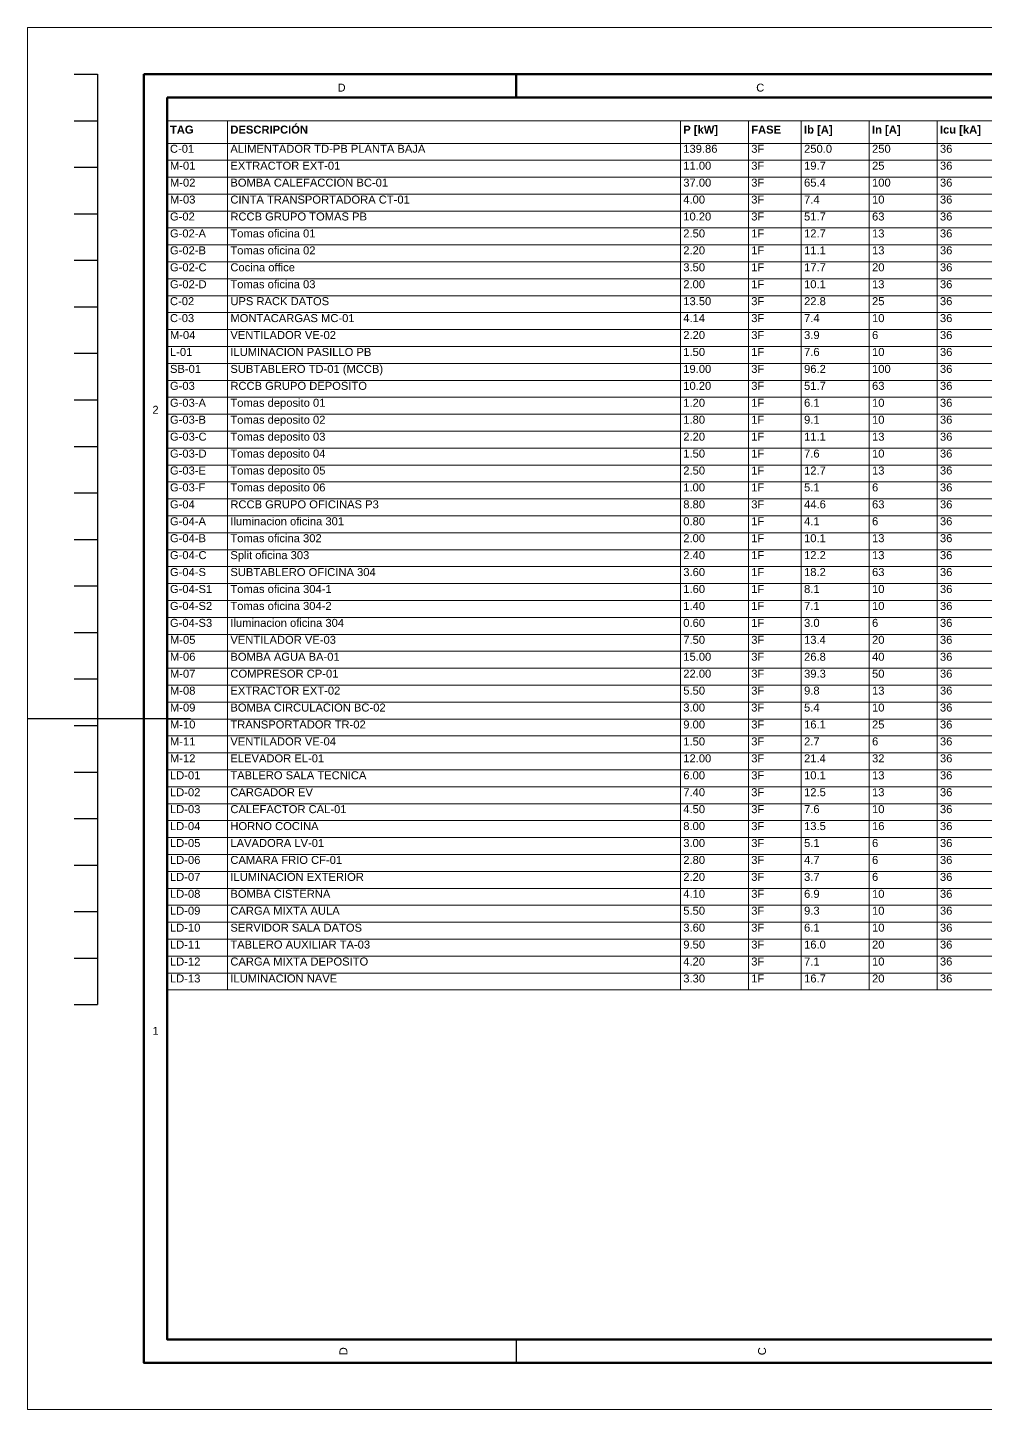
# Model space of a CAD drawing. Header units: millimetres. Extents: x 0 to 420, y 0 to 297.
# Drawn here: x 0 to 205.9, y 0 to 297 of the extents above; entities that cross this region are included whole.
import ezdxf
from ezdxf.enums import TextEntityAlignment as Align

# ---------------------------------------------------------------- set-up
doc = ezdxf.new("R2010")
doc.units = ezdxf.units.MM
for name, color, linetype in [('291-A-LAMINA', 8, 'Continuous'), ('291-E-DIAGRAMA', 5, 'Continuous'), ('291-E-TEXTOS', 7, 'Continuous')]:
    doc.layers.add(name, color=color, linetype=linetype)
doc.styles.add('ARIAL', font='arial.ttf')
doc.styles.add('ARIAL_BOLD', font='arialbd.ttf')

msp = doc.modelspace()

# ---------------------------------------------------------------- linework, layer by layer
at = {"layer": '291-A-LAMINA'}
for p, q in [((10, 287), (15, 287)), ((15, 287), (15, 87)), ((10, 277), (15, 277)), ((30, 276.99), (30, 90.15)), ((10, 267), (15, 267)), ((10, 257), (15, 257)), ((10, 247), (15, 247)), ((10, 237), (15, 237)), ((10, 227), (15, 227)), ((10, 217), (15, 217)), ((10, 207), (15, 207)), ((10, 197), (15, 197)), ((10, 187), (15, 187)), ((10, 177), (15, 177)), ((10, 167), (15, 167)), ((10, 157), (15, 157)), ((0, 148.5), (35, 148.5)), ((25, 148.5), (30, 148.5)), ((10, 147), (15, 147)), ((10, 137), (15, 137)), ((10, 127), (15, 127)), ((10, 117), (15, 117)), ((10, 107), (15, 107)), ((10, 97), (15, 97)), ((10, 87), (15, 87)), ((105, 15), (105, 10))]:
    msp.add_line(p, q, dxfattribs=at)
at = {"layer": '291-E-DIAGRAMA', "color": 7, "lineweight": 50}
msp.add_line((105, 287), (105, 282), dxfattribs=at)
at = {"layer": '291-E-DIAGRAMA', "color": 7, "lineweight": 15}
for p, q in [((30, 276.99), (400.02, 276.99)), ((42.98, 276.99), (42.98, 90.15)), ((140.36, 276.99), (140.36, 90.15)), ((154.96, 276.99), (154.96, 90.15)), ((166.33, 276.99), (166.33, 90.15)), ((180.93, 276.99), (180.93, 90.15)), ((195.53, 276.99), (195.53, 90.15)), ((30, 272.13), (400.02, 272.13)), ((30, 268.5), (400.02, 268.5)), ((30, 264.86), (400.02, 264.86)), ((30, 261.22), (400.02, 261.22)), ((30, 257.58), (400.02, 257.58)), ((30, 253.94), (400.02, 253.94)), ((30, 250.3), (400.02, 250.3)), ((30, 246.66), (400.02, 246.66)), ((30, 243.02), (400.02, 243.02)), ((30, 239.38), (400.02, 239.38)), ((30, 235.74), (400.02, 235.74)), ((30, 232.1), (400.02, 232.1)), ((30, 228.46), (400.02, 228.46)), ((30, 224.82), (400.02, 224.82)), ((30, 221.18), (400.02, 221.18)), ((30, 217.54), (400.02, 217.54)), ((30, 213.9), (400.02, 213.9)), ((30, 210.26), (400.02, 210.26)), ((30, 206.62), (400.02, 206.62)), ((30, 202.98), (400.02, 202.98)), ((30, 199.34), (400.02, 199.34)), ((30, 195.7), (400.02, 195.7)), ((30, 192.06), (400.02, 192.06)), ((30, 188.42), (400.02, 188.42)), ((30, 184.78), (400.02, 184.78)), ((30, 181.14), (400.02, 181.14)), ((30, 177.51), (400.02, 177.51)), ((30, 173.87), (400.02, 173.87)), ((30, 170.23), (400.02, 170.23)), ((30, 166.59), (400.02, 166.59)), ((30, 162.95), (400.02, 162.95)), ((30, 159.31), (400.02, 159.31)), ((30, 155.67), (400.02, 155.67)), ((30, 152.03), (400.02, 152.03)), ((30, 148.39), (400.02, 148.39)), ((30, 144.75), (400.02, 144.75)), ((30, 141.11), (400.02, 141.11)), ((30, 137.47), (400.02, 137.47)), ((30, 133.83), (400.02, 133.83)), ((30, 130.19), (400.02, 130.19)), ((30, 126.55), (400.02, 126.55)), ((30, 122.91), (400.02, 122.91)), ((30, 119.27), (400.02, 119.27)), ((30, 115.63), (400.02, 115.63)), ((30, 111.99), (400.02, 111.99)), ((30, 108.35), (400.02, 108.35)), ((30, 104.71), (400.02, 104.71)), ((30, 101.07), (400.02, 101.07)), ((30, 97.43), (400.02, 97.43)), ((30, 93.79), (400.02, 93.79)), ((30, 90.15), (400.02, 90.15))]:
    msp.add_line(p, q, dxfattribs=at)
at = {"layer": '291-E-DIAGRAMA', "color": 7, "lineweight": 13}
msp.add_lwpolyline([(0, 297), (420, 297), (420, 0), (0, 0)], close=True, dxfattribs=at)
at = {"layer": '291-E-DIAGRAMA', "color": 7, "lineweight": 100}
msp.add_lwpolyline([(25, 287), (410, 287), (410, 10), (25, 10)], close=True, dxfattribs=at)
at = {"layer": '291-E-DIAGRAMA', "color": 7, "lineweight": 50}
msp.add_lwpolyline([(30, 282), (405, 282), (405, 15), (30, 15)], close=True, dxfattribs=at)

# ---------------------------------------------------------------- texts
at = {"layer": '291-E-TEXTOS', "color": 7, "style": 'ARIAL'}
for s, p in [('D', (67.5, 282.75)), ('C', (157.5, 282.75)), ('2', (27.5, 213.5)), ('1', (27.5, 80))]:
    msp.add_text(s, height=1.7, dxfattribs=at).set_placement(p, align=Align.BOTTOM_CENTER)
at = {"layer": '291-E-TEXTOS', "color": 7}
for s, style, p in [('DESCRIPCIÓN', 'ARIAL_BOLD', (43.59, 273.71)), ('TAG', 'ARIAL_BOLD', (30.6, 273.71)), ('P [kW]', 'ARIAL_BOLD', (140.96, 273.71)), ('FASE', 'ARIAL_BOLD', (155.57, 273.71)), ('Ib [A]', 'ARIAL_BOLD', (166.93, 273.71)), ('In [A]', 'ARIAL_BOLD', (181.54, 273.71)), ('Icu [kA]', 'ARIAL_BOLD', (196.14, 273.71)), ('C-01', 'ARIAL', (30.6, 269.59)), ('ALIMENTADOR TD-PB PLANTA BAJA', 'ARIAL', (43.59, 269.59)), ('139.86', 'ARIAL', (140.96, 269.59)), ('3F', 'ARIAL', (155.57, 269.59)), ('250.0', 'ARIAL', (166.93, 269.59)), ('250', 'ARIAL', (181.54, 269.59)), ('36', 'ARIAL', (196.14, 269.59)), ('M-01', 'ARIAL', (30.6, 265.95)), ('EXTRACTOR EXT-01', 'ARIAL', (43.59, 265.95)), ('11.00', 'ARIAL', (140.96, 265.95)), ('3F', 'ARIAL', (155.57, 265.95)), ('19.7', 'ARIAL', (166.93, 265.95)), ('25', 'ARIAL', (181.54, 265.95)), ('36', 'ARIAL', (196.14, 265.95)), ('M-02', 'ARIAL', (30.6, 262.31)), ('BOMBA CALEFACCIÓN BC-01', 'ARIAL', (43.59, 262.31)), ('37.00', 'ARIAL', (140.96, 262.31)), ('3F', 'ARIAL', (155.57, 262.31)), ('65.4', 'ARIAL', (166.93, 262.31)), ('100', 'ARIAL', (181.54, 262.31)), ('36', 'ARIAL', (196.14, 262.31)), ('M-03', 'ARIAL', (30.6, 258.67)), ('CINTA TRANSPORTADORA CT-01', 'ARIAL', (43.59, 258.67)), ('4.00', 'ARIAL', (140.96, 258.67)), ('3F', 'ARIAL', (155.57, 258.67)), ('7.4', 'ARIAL', (166.93, 258.67)), ('10', 'ARIAL', (181.54, 258.67)), ('36', 'ARIAL', (196.14, 258.67)), ('G-02', 'ARIAL', (30.6, 255.03)), ('RCCB GRUPO TOMAS PB', 'ARIAL', (43.59, 255.03)), ('10.20', 'ARIAL', (140.96, 255.03)), ('3F', 'ARIAL', (155.57, 255.03)), ('51.7', 'ARIAL', (166.93, 255.03)), ('63', 'ARIAL', (181.54, 255.03)), ('36', 'ARIAL', (196.14, 255.03)), ('G-02-A', 'ARIAL', (30.6, 251.39)), ('Tomas oficina 01', 'ARIAL', (43.59, 251.39)), ('2.50', 'ARIAL', (140.96, 251.39)), ('1F', 'ARIAL', (155.57, 251.39)), ('12.7', 'ARIAL', (166.93, 251.39)), ('13', 'ARIAL', (181.54, 251.39)), ('36', 'ARIAL', (196.14, 251.39)), ('G-02-B', 'ARIAL', (30.6, 247.75)), ('Tomas oficina 02', 'ARIAL', (43.59, 247.75)), ('2.20', 'ARIAL', (140.96, 247.75)), ('1F', 'ARIAL', (155.57, 247.75)), ('11.1', 'ARIAL', (166.93, 247.75)), ('13', 'ARIAL', (181.54, 247.75)), ('36', 'ARIAL', (196.14, 247.75)), ('G-02-C', 'ARIAL', (30.6, 244.11)), ('Cocina office', 'ARIAL', (43.59, 244.11)), ('3.50', 'ARIAL', (140.96, 244.11)), ('1F', 'ARIAL', (155.57, 244.11)), ('17.7', 'ARIAL', (166.93, 244.11)), ('20', 'ARIAL', (181.54, 244.11)), ('36', 'ARIAL', (196.14, 244.11)), ('G-02-D', 'ARIAL', (30.6, 240.47)), ('Tomas oficina 03', 'ARIAL', (43.59, 240.47)), ('2.00', 'ARIAL', (140.96, 240.47)), ('1F', 'ARIAL', (155.57, 240.47)), ('10.1', 'ARIAL', (166.93, 240.47)), ('13', 'ARIAL', (181.54, 240.47)), ('36', 'ARIAL', (196.14, 240.47)), ('C-02', 'ARIAL', (30.6, 236.83)), ('UPS RACK DATOS', 'ARIAL', (43.59, 236.83)), ('13.50', 'ARIAL', (140.96, 236.83)), ('3F', 'ARIAL', (155.57, 236.83)), ('22.8', 'ARIAL', (166.93, 236.83)), ('25', 'ARIAL', (181.54, 236.83)), ('36', 'ARIAL', (196.14, 236.83)), ('C-03', 'ARIAL', (30.6, 233.19)), ('MONTACARGAS MC-01', 'ARIAL', (43.59, 233.19)), ('4.14', 'ARIAL', (140.96, 233.19)), ('3F', 'ARIAL', (155.57, 233.19)), ('7.4', 'ARIAL', (166.93, 233.19)), ('10', 'ARIAL', (181.54, 233.19)), ('36', 'ARIAL', (196.14, 233.19)), ('M-04', 'ARIAL', (30.6, 229.55)), ('VENTILADOR VE-02', 'ARIAL', (43.59, 229.55)), ('2.20', 'ARIAL', (140.96, 229.55)), ('3F', 'ARIAL', (155.57, 229.55)), ('3.9', 'ARIAL', (166.93, 229.55)), ('6', 'ARIAL', (181.54, 229.55)), ('36', 'ARIAL', (196.14, 229.55)), ('L-01', 'ARIAL', (30.6, 225.91)), ('ILUMINACION PASILLO PB', 'ARIAL', (43.59, 225.91)), ('1.50', 'ARIAL', (140.96, 225.91)), ('1F', 'ARIAL', (155.57, 225.91)), ('7.6', 'ARIAL', (166.93, 225.91)), ('10', 'ARIAL', (181.54, 225.91)), ('36', 'ARIAL', (196.14, 225.91)), ('SB-01', 'ARIAL', (30.6, 222.27)), ('SUBTABLERO TD-01 (MCCB)', 'ARIAL', (43.59, 222.27)), ('19.00', 'ARIAL', (140.96, 222.27)), ('3F', 'ARIAL', (155.57, 222.27)), ('96.2', 'ARIAL', (166.93, 222.27)), ('100', 'ARIAL', (181.54, 222.27)), ('36', 'ARIAL', (196.14, 222.27)), ('G-03', 'ARIAL', (30.6, 218.63)), ('RCCB GRUPO DEPOSITO', 'ARIAL', (43.59, 218.63)), ('10.20', 'ARIAL', (140.96, 218.63)), ('3F', 'ARIAL', (155.57, 218.63)), ('51.7', 'ARIAL', (166.93, 218.63)), ('63', 'ARIAL', (181.54, 218.63)), ('36', 'ARIAL', (196.14, 218.63)), ('G-03-A', 'ARIAL', (30.6, 214.99)), ('Tomas deposito 01', 'ARIAL', (43.59, 214.99)), ('1.20', 'ARIAL', (140.96, 214.99)), ('1F', 'ARIAL', (155.57, 214.99)), ('6.1', 'ARIAL', (166.93, 214.99)), ('10', 'ARIAL', (181.54, 214.99)), ('36', 'ARIAL', (196.14, 214.99)), ('G-03-B', 'ARIAL', (30.6, 211.35)), ('Tomas deposito 02', 'ARIAL', (43.59, 211.35)), ('1.80', 'ARIAL', (140.96, 211.35)), ('1F', 'ARIAL', (155.57, 211.35)), ('9.1', 'ARIAL', (166.93, 211.35)), ('10', 'ARIAL', (181.54, 211.35)), ('36', 'ARIAL', (196.14, 211.35)), ('G-03-C', 'ARIAL', (30.6, 207.71)), ('Tomas deposito 03', 'ARIAL', (43.59, 207.71)), ('2.20', 'ARIAL', (140.96, 207.71)), ('1F', 'ARIAL', (155.57, 207.71)), ('11.1', 'ARIAL', (166.93, 207.71)), ('13', 'ARIAL', (181.54, 207.71)), ('36', 'ARIAL', (196.14, 207.71)), ('G-03-D', 'ARIAL', (30.6, 204.07)), ('Tomas deposito 04', 'ARIAL', (43.59, 204.07)), ('1.50', 'ARIAL', (140.96, 204.07)), ('1F', 'ARIAL', (155.57, 204.07)), ('7.6', 'ARIAL', (166.93, 204.07)), ('10', 'ARIAL', (181.54, 204.07)), ('36', 'ARIAL', (196.14, 204.07)), ('G-03-E', 'ARIAL', (30.6, 200.43)), ('Tomas deposito 05', 'ARIAL', (43.59, 200.43)), ('2.50', 'ARIAL', (140.96, 200.43)), ('1F', 'ARIAL', (155.57, 200.43)), ('12.7', 'ARIAL', (166.93, 200.43)), ('13', 'ARIAL', (181.54, 200.43)), ('36', 'ARIAL', (196.14, 200.43)), ('G-03-F', 'ARIAL', (30.6, 196.8)), ('Tomas deposito 06', 'ARIAL', (43.59, 196.8)), ('1.00', 'ARIAL', (140.96, 196.8)), ('1F', 'ARIAL', (155.57, 196.8)), ('5.1', 'ARIAL', (166.93, 196.8)), ('6', 'ARIAL', (181.54, 196.8)), ('36', 'ARIAL', (196.14, 196.8)), ('G-04', 'ARIAL', (30.6, 193.16)), ('RCCB GRUPO OFICINAS P3', 'ARIAL', (43.59, 193.16)), ('8.80', 'ARIAL', (140.96, 193.16)), ('3F', 'ARIAL', (155.57, 193.16)), ('44.6', 'ARIAL', (166.93, 193.16)), ('63', 'ARIAL', (181.54, 193.16)), ('36', 'ARIAL', (196.14, 193.16)), ('G-04-A', 'ARIAL', (30.6, 189.52)), ('Iluminacion oficina 301', 'ARIAL', (43.59, 189.52)), ('0.80', 'ARIAL', (140.96, 189.52)), ('1F', 'ARIAL', (155.57, 189.52)), ('4.1', 'ARIAL', (166.93, 189.52)), ('6', 'ARIAL', (181.54, 189.52)), ('36', 'ARIAL', (196.14, 189.52)), ('G-04-B', 'ARIAL', (30.6, 185.88)), ('Tomas oficina 302', 'ARIAL', (43.59, 185.88)), ('2.00', 'ARIAL', (140.96, 185.88)), ('1F', 'ARIAL', (155.57, 185.88)), ('10.1', 'ARIAL', (166.93, 185.88)), ('13', 'ARIAL', (181.54, 185.88)), ('36', 'ARIAL', (196.14, 185.88)), ('G-04-C', 'ARIAL', (30.6, 182.24)), ('Split oficina 303', 'ARIAL', (43.59, 182.24)), ('2.40', 'ARIAL', (140.96, 182.24)), ('1F', 'ARIAL', (155.57, 182.24)), ('12.2', 'ARIAL', (166.93, 182.24)), ('13', 'ARIAL', (181.54, 182.24)), ('36', 'ARIAL', (196.14, 182.24)), ('G-04-S', 'ARIAL', (30.6, 178.6)), ('SUBTABLERO OFICINA 304', 'ARIAL', (43.59, 178.6)), ('3.60', 'ARIAL', (140.96, 178.6)), ('1F', 'ARIAL', (155.57, 178.6)), ('18.2', 'ARIAL', (166.93, 178.6)), ('63', 'ARIAL', (181.54, 178.6)), ('36', 'ARIAL', (196.14, 178.6)), ('G-04-S1', 'ARIAL', (30.6, 174.96)), ('Tomas oficina 304-1', 'ARIAL', (43.59, 174.96)), ('1.60', 'ARIAL', (140.96, 174.96)), ('1F', 'ARIAL', (155.57, 174.96)), ('8.1', 'ARIAL', (166.93, 174.96)), ('10', 'ARIAL', (181.54, 174.96)), ('36', 'ARIAL', (196.14, 174.96)), ('G-04-S2', 'ARIAL', (30.6, 171.32)), ('Tomas oficina 304-2', 'ARIAL', (43.59, 171.32)), ('1.40', 'ARIAL', (140.96, 171.32)), ('1F', 'ARIAL', (155.57, 171.32)), ('7.1', 'ARIAL', (166.93, 171.32)), ('10', 'ARIAL', (181.54, 171.32)), ('36', 'ARIAL', (196.14, 171.32)), ('G-04-S3', 'ARIAL', (30.6, 167.68)), ('Iluminacion oficina 304', 'ARIAL', (43.59, 167.68)), ('0.60', 'ARIAL', (140.96, 167.68)), ('1F', 'ARIAL', (155.57, 167.68)), ('3.0', 'ARIAL', (166.93, 167.68)), ('6', 'ARIAL', (181.54, 167.68)), ('36', 'ARIAL', (196.14, 167.68)), ('M-05', 'ARIAL', (30.6, 164.04)), ('VENTILADOR VE-03', 'ARIAL', (43.59, 164.04)), ('7.50', 'ARIAL', (140.96, 164.04)), ('3F', 'ARIAL', (155.57, 164.04)), ('13.4', 'ARIAL', (166.93, 164.04)), ('20', 'ARIAL', (181.54, 164.04)), ('36', 'ARIAL', (196.14, 164.04)), ('M-06', 'ARIAL', (30.6, 160.4)), ('BOMBA AGUA BA-01', 'ARIAL', (43.59, 160.4)), ('15.00', 'ARIAL', (140.96, 160.4)), ('3F', 'ARIAL', (155.57, 160.4)), ('26.8', 'ARIAL', (166.93, 160.4)), ('40', 'ARIAL', (181.54, 160.4)), ('36', 'ARIAL', (196.14, 160.4)), ('M-07', 'ARIAL', (30.6, 156.76)), ('COMPRESOR CP-01', 'ARIAL', (43.59, 156.76)), ('22.00', 'ARIAL', (140.96, 156.76)), ('3F', 'ARIAL', (155.57, 156.76)), ('39.3', 'ARIAL', (166.93, 156.76)), ('50', 'ARIAL', (181.54, 156.76)), ('36', 'ARIAL', (196.14, 156.76)), ('M-08', 'ARIAL', (30.6, 153.12)), ('EXTRACTOR EXT-02', 'ARIAL', (43.59, 153.12)), ('5.50', 'ARIAL', (140.96, 153.12)), ('3F', 'ARIAL', (155.57, 153.12)), ('9.8', 'ARIAL', (166.93, 153.12)), ('13', 'ARIAL', (181.54, 153.12)), ('36', 'ARIAL', (196.14, 153.12)), ('M-09', 'ARIAL', (30.6, 149.48)), ('BOMBA CIRCULACION BC-02', 'ARIAL', (43.59, 149.48)), ('3.00', 'ARIAL', (140.96, 149.48)), ('3F', 'ARIAL', (155.57, 149.48)), ('5.4', 'ARIAL', (166.93, 149.48)), ('10', 'ARIAL', (181.54, 149.48)), ('36', 'ARIAL', (196.14, 149.48)), ('M-10', 'ARIAL', (30.6, 145.84)), ('TRANSPORTADOR TR-02', 'ARIAL', (43.59, 145.84)), ('9.00', 'ARIAL', (140.96, 145.84)), ('3F', 'ARIAL', (155.57, 145.84)), ('16.1', 'ARIAL', (166.93, 145.84)), ('25', 'ARIAL', (181.54, 145.84)), ('36', 'ARIAL', (196.14, 145.84)), ('M-11', 'ARIAL', (30.6, 142.2)), ('VENTILADOR VE-04', 'ARIAL', (43.59, 142.2)), ('1.50', 'ARIAL', (140.96, 142.2)), ('3F', 'ARIAL', (155.57, 142.2)), ('2.7', 'ARIAL', (166.93, 142.2)), ('6', 'ARIAL', (181.54, 142.2)), ('36', 'ARIAL', (196.14, 142.2)), ('M-12', 'ARIAL', (30.6, 138.56)), ('ELEVADOR EL-01', 'ARIAL', (43.59, 138.56)), ('12.00', 'ARIAL', (140.96, 138.56)), ('3F', 'ARIAL', (155.57, 138.56)), ('21.4', 'ARIAL', (166.93, 138.56)), ('32', 'ARIAL', (181.54, 138.56)), ('36', 'ARIAL', (196.14, 138.56)), ('LD-01', 'ARIAL', (30.6, 134.92)), ('TABLERO SALA TECNICA', 'ARIAL', (43.59, 134.92)), ('6.00', 'ARIAL', (140.96, 134.92)), ('3F', 'ARIAL', (155.57, 134.92)), ('10.1', 'ARIAL', (166.93, 134.92)), ('13', 'ARIAL', (181.54, 134.92)), ('36', 'ARIAL', (196.14, 134.92)), ('LD-02', 'ARIAL', (30.6, 131.28)), ('CARGADOR EV', 'ARIAL', (43.59, 131.28)), ('7.40', 'ARIAL', (140.96, 131.28)), ('3F', 'ARIAL', (155.57, 131.28)), ('12.5', 'ARIAL', (166.93, 131.28)), ('13', 'ARIAL', (181.54, 131.28)), ('36', 'ARIAL', (196.14, 131.28)), ('LD-03', 'ARIAL', (30.6, 127.64)), ('CALEFACTOR CAL-01', 'ARIAL', (43.59, 127.64)), ('4.50', 'ARIAL', (140.96, 127.64)), ('3F', 'ARIAL', (155.57, 127.64)), ('7.6', 'ARIAL', (166.93, 127.64)), ('10', 'ARIAL', (181.54, 127.64)), ('36', 'ARIAL', (196.14, 127.64)), ('LD-04', 'ARIAL', (30.6, 124)), ('HORNO COCINA', 'ARIAL', (43.59, 124)), ('8.00', 'ARIAL', (140.96, 124)), ('3F', 'ARIAL', (155.57, 124)), ('13.5', 'ARIAL', (166.93, 124)), ('16', 'ARIAL', (181.54, 124)), ('36', 'ARIAL', (196.14, 124)), ('LD-05', 'ARIAL', (30.6, 120.36)), ('LAVADORA LV-01', 'ARIAL', (43.59, 120.36)), ('3.00', 'ARIAL', (140.96, 120.36)), ('3F', 'ARIAL', (155.57, 120.36)), ('5.1', 'ARIAL', (166.93, 120.36)), ('6', 'ARIAL', (181.54, 120.36)), ('36', 'ARIAL', (196.14, 120.36)), ('LD-06', 'ARIAL', (30.6, 116.72)), ('CAMARA FRIO CF-01', 'ARIAL', (43.59, 116.72)), ('2.80', 'ARIAL', (140.96, 116.72)), ('3F', 'ARIAL', (155.57, 116.72)), ('4.7', 'ARIAL', (166.93, 116.72)), ('6', 'ARIAL', (181.54, 116.72)), ('36', 'ARIAL', (196.14, 116.72)), ('LD-07', 'ARIAL', (30.6, 113.08)), ('ILUMINACION EXTERIOR', 'ARIAL', (43.59, 113.08)), ('2.20', 'ARIAL', (140.96, 113.08)), ('3F', 'ARIAL', (155.57, 113.08)), ('3.7', 'ARIAL', (166.93, 113.08)), ('6', 'ARIAL', (181.54, 113.08)), ('36', 'ARIAL', (196.14, 113.08)), ('LD-08', 'ARIAL', (30.6, 109.44)), ('BOMBA CISTERNA', 'ARIAL', (43.59, 109.44)), ('4.10', 'ARIAL', (140.96, 109.44)), ('3F', 'ARIAL', (155.57, 109.44)), ('6.9', 'ARIAL', (166.93, 109.44)), ('10', 'ARIAL', (181.54, 109.44)), ('36', 'ARIAL', (196.14, 109.44)), ('LD-09', 'ARIAL', (30.6, 105.81)), ('CARGA MIXTA AULA', 'ARIAL', (43.59, 105.81)), ('5.50', 'ARIAL', (140.96, 105.81)), ('3F', 'ARIAL', (155.57, 105.81)), ('9.3', 'ARIAL', (166.93, 105.81)), ('10', 'ARIAL', (181.54, 105.81)), ('36', 'ARIAL', (196.14, 105.81)), ('LD-10', 'ARIAL', (30.6, 102.17)), ('SERVIDOR SALA DATOS', 'ARIAL', (43.59, 102.17)), ('3.60', 'ARIAL', (140.96, 102.17)), ('3F', 'ARIAL', (155.57, 102.17)), ('6.1', 'ARIAL', (166.93, 102.17)), ('10', 'ARIAL', (181.54, 102.17)), ('36', 'ARIAL', (196.14, 102.17)), ('LD-11', 'ARIAL', (30.6, 98.53)), ('TABLERO AUXILIAR TA-03', 'ARIAL', (43.59, 98.53)), ('9.50', 'ARIAL', (140.96, 98.53)), ('3F', 'ARIAL', (155.57, 98.53)), ('16.0', 'ARIAL', (166.93, 98.53)), ('20', 'ARIAL', (181.54, 98.53)), ('36', 'ARIAL', (196.14, 98.53)), ('LD-12', 'ARIAL', (30.6, 94.89)), ('CARGA MIXTA DEPOSITO', 'ARIAL', (43.59, 94.89)), ('4.20', 'ARIAL', (140.96, 94.89)), ('3F', 'ARIAL', (155.57, 94.89)), ('7.1', 'ARIAL', (166.93, 94.89)), ('10', 'ARIAL', (181.54, 94.89)), ('36', 'ARIAL', (196.14, 94.89)), ('LD-13', 'ARIAL', (30.6, 91.25)), ('ILUMINACION NAVE', 'ARIAL', (43.59, 91.25)), ('3.30', 'ARIAL', (140.96, 91.25)), ('1F', 'ARIAL', (155.57, 91.25)), ('16.7', 'ARIAL', (166.93, 91.25)), ('20', 'ARIAL', (181.54, 91.25)), ('36', 'ARIAL', (196.14, 91.25))]:
    msp.add_text(s, height=1.72, dxfattribs=dict(at, style=style)).set_placement(p, align=Align.BOTTOM_LEFT)
at = {"layer": '291-E-TEXTOS', "color": 7, "style": 'ARIAL'}
for s, p in [('D', (69.25, 12.5)), ('C', (159.25, 12.5))]:
    msp.add_text(s, height=1.7, rotation=90, dxfattribs=at).set_placement(p, align=Align.BOTTOM_CENTER)

doc.saveas('drawing.dxf')
